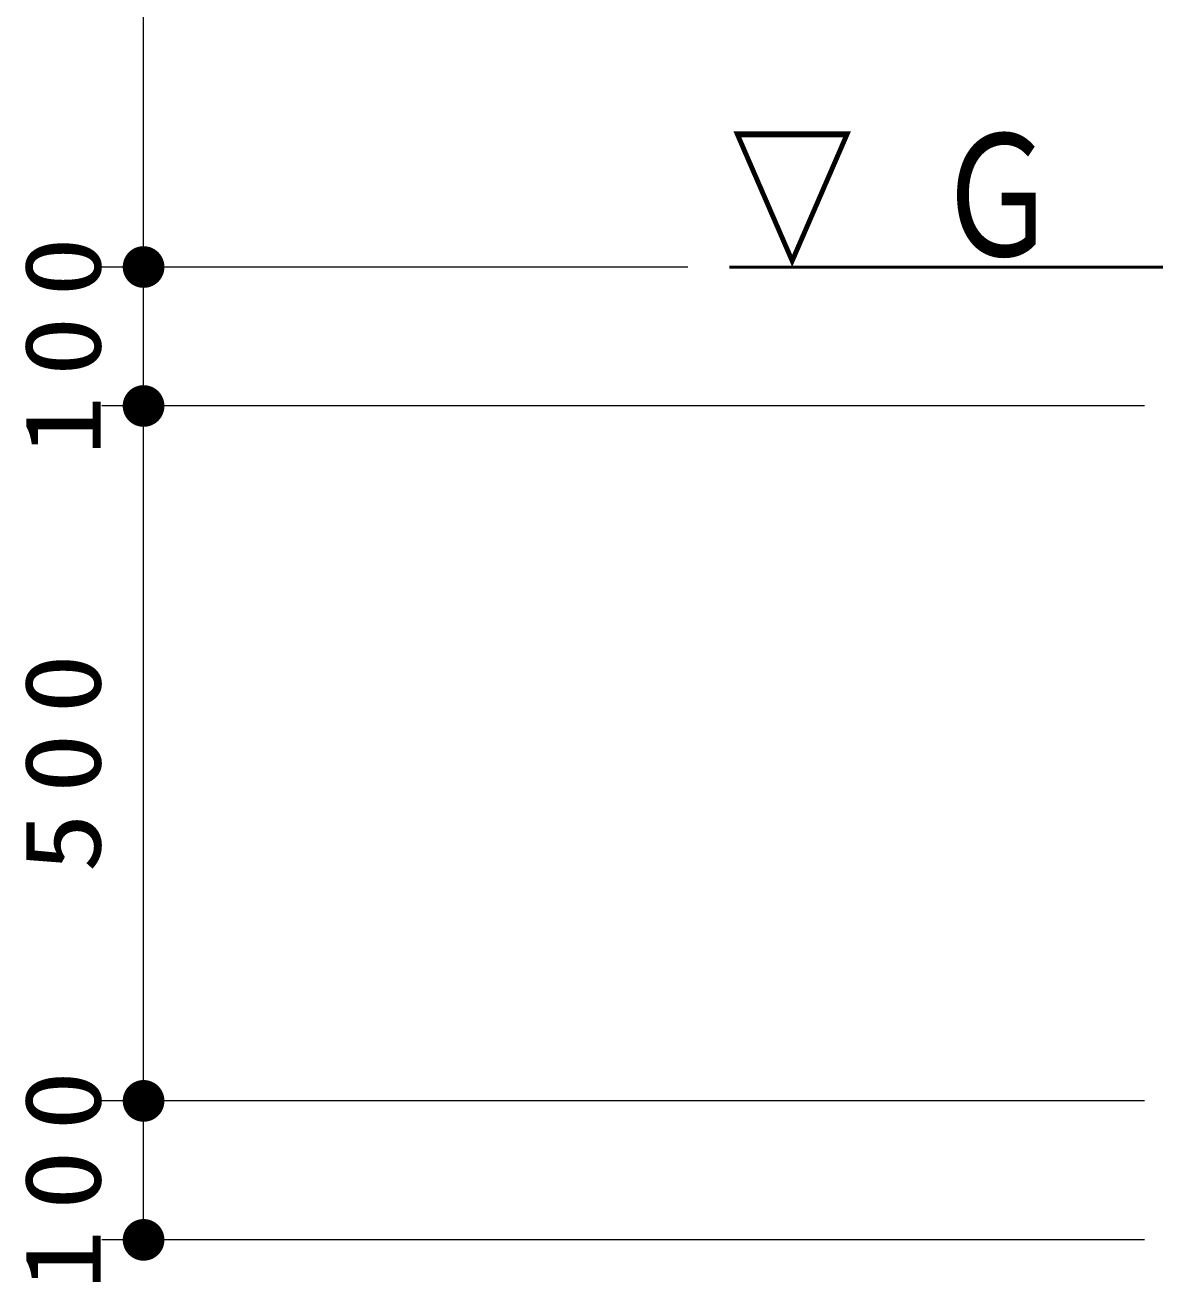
# Model space of a CAD drawing. Units: millimetres on the paper, scale 1:30. Extents: x -385 to 281, y 0 to 267.
# Drawn here: x -295.72 to -268.63, y 62.27 to 92.41 of the extents above; entities that cross this region are included whole.
import ezdxf

# ---------------------------------------------------------------- set-up
doc = ezdxf.new("R2010")
doc.units = ezdxf.units.MM
doc.layers.add('1_30', color=7, linetype='Continuous', lineweight=13)
doc.styles.add('ＭＳ ゴシック', font='')
doc.styles.get('ＭＳ ゴシック').set_extended_font_data('MS Gothic')

# ---------------------------------------------------------------- blocks, each defined once
blk = doc.blocks.new('filled_dot')
at = {"color": 0, "linetype": 'Continuous', "lineweight": -2, "const_width": 1.25}
blk.add_lwpolyline([(-0.625, 0, 1), (0.625, 0, 1)], format="xyb", close=True, dxfattribs=at)

msp = doc.modelspace()

# ---------------------------------------------------------------- linework, layer by layer
at = {"layer": '1_30'}
for p, q in [((-292.878, 86.606), (-292.878, 168.273)), ((-279.825, 86.606), (-293.878, 86.606)), ((-292.878, 83.273), (-292.878, 86.606)), ((-268.878, 83.273), (-293.878, 83.273)), ((-292.878, 66.606), (-292.878, 83.273)), ((-268.878, 66.606), (-293.878, 66.606)), ((-292.878, 63.273), (-292.878, 66.606)), ((-268.878, 63.273), (-293.878, 63.273))]:
    msp.add_line(p, q, dxfattribs=at)
at = {"layer": '1_30', "lineweight": 50}
msp.add_line((-254.571, 86.606), (-278.825, 86.606), dxfattribs=at)

# ---------------------------------------------------------------- block references
at = {"layer": '1_30', "xscale": 0.4, "yscale": 0.4}
for p, rotation in [((-292.878, 86.606), 90), ((-292.878, 86.606), 270), ((-292.878, 83.273), 90), ((-292.878, 83.273), 270), ((-292.878, 66.606), 90), ((-292.878, 66.606), 270), ((-292.878, 63.273), 90)]:
    msp.add_blockref('filled_dot', p, dxfattribs=dict(at, rotation=rotation))

# ---------------------------------------------------------------- texts
at = {"layer": '1_30', "color": 1, "insert": (-278.825, 86.606), "char_height": 2.933, "attachment_point": 7, "style": 'ＭＳ ゴシック'}
msp.add_mtext('\\T1.64;\\W0.75;▽ＧＬ', dxfattribs=at)
at = {"layer": '1_30', "char_height": 1.833, "attachment_point": 8, "rotation": 90, "style": 'ＭＳ ゴシック'}
for s, insert in [('\\T1.33;\\W1.15;100', (-293.878, 84.94)), ('\\T1.33;\\W1.15;500', (-293.878, 74.94)), ('\\T1.33;\\W1.15;100', (-293.878, 64.94))]:
    msp.add_mtext(s, dxfattribs=dict(at, insert=insert))

doc.saveas('drawing.dxf')
